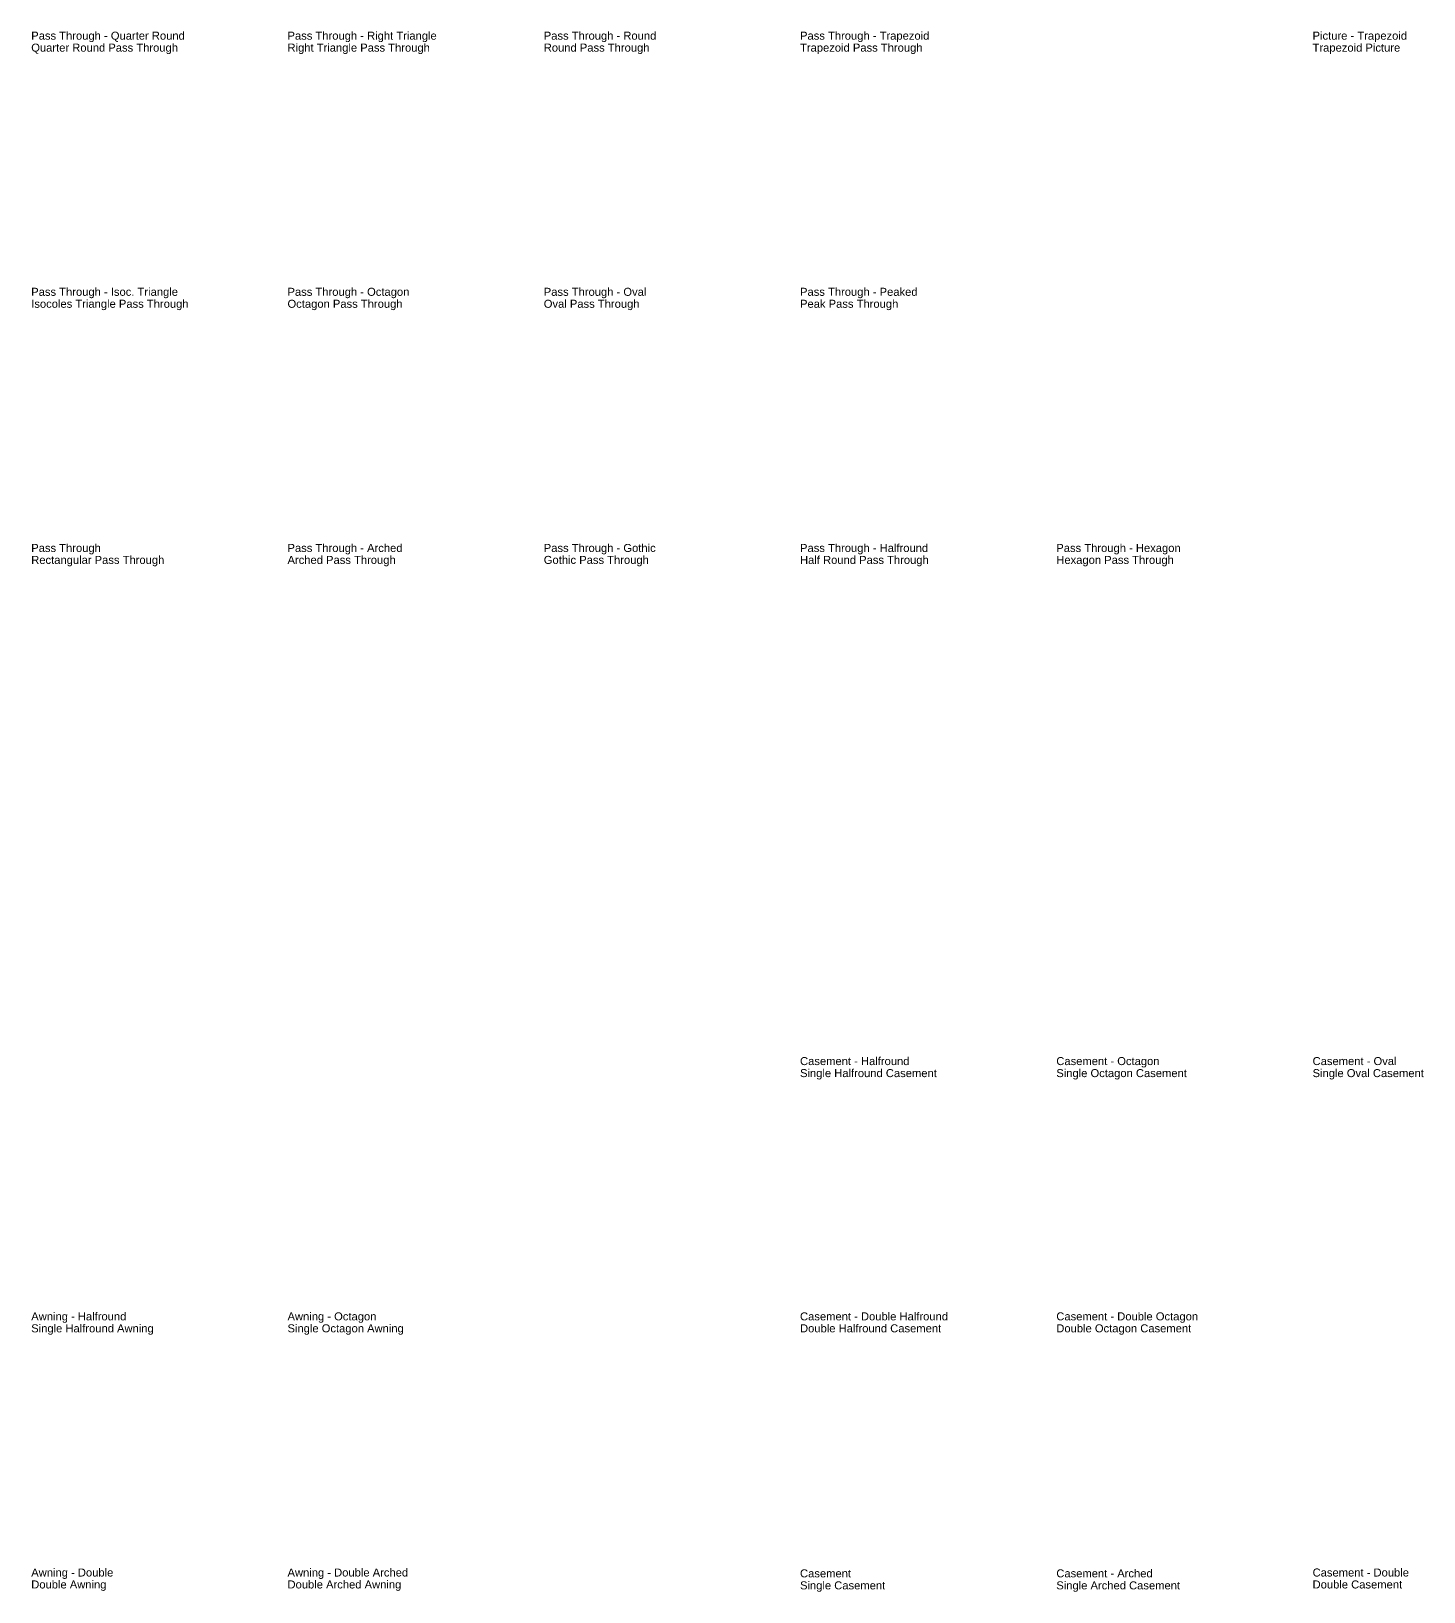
# Model space of a CAD drawing. Header units: millimetres. Extents: x 35 to 84879, y 22 to 29156.
# Drawn here: x 21633 to 41195, y 22 to 21956 of the extents above; entities that cross this region are included whole.
import ezdxf

# ---------------------------------------------------------------- set-up
doc = ezdxf.new("R2010")
doc.units = ezdxf.units.MM
doc.header["$LTSCALE"] = 0.5
doc.styles.add('Titles', font='arial.ttf', dxfattribs={"width": 0.75})

msp = doc.modelspace()

# ---------------------------------------------------------------- texts
at = {"style": 'Titles'}
for s, p in [('Pass Through - Quarter Round', (21633, 21837)), ('Pass Through - Right Triangle', (25233, 21837)), ('Pass Through - Round', (28833, 21837)), ('Pass Through - Trapezoid', (32433, 21837)), ('Picture - Trapezoid', (39633, 21837)), ('Quarter Round Pass Through ', (21633, 21669)), ('Right Triangle Pass Through ', (25233, 21669)), ('Round Pass Through ', (28833, 21669)), ('Trapezoid Pass Through ', (32433, 21669)), ('Trapezoid Picture ', (39633, 21669)), ('Pass Through - Isoc. Triangle', (21633, 18237)), ('Pass Through - Octagon', (25233, 18237)), ('Pass Through - Oval', (28833, 18237)), ('Pass Through - Peaked', (32433, 18237)), ('Isocoles Triangle Pass Through ', (21633, 18069)), ('Octagon Pass Through ', (25233, 18069)), ('Oval Pass Through ', (28833, 18069)), ('Peak Pass Through ', (32433, 18069)), ('Pass Through', (21633, 14637)), ('Pass Through - Arched', (25233, 14637)), ('Pass Through - Gothic', (28833, 14637)), ('Pass Through - Halfround', (32433, 14637)), ('Pass Through - Hexagon', (36033, 14637)), ('Rectangular Pass Through ', (21633, 14469)), ('Arched Pass Through ', (25233, 14469)), ('Gothic Pass Through ', (28833, 14469)), ('Half Round Pass Through ', (32433, 14469)), ('Hexagon Pass Through ', (36033, 14469)), ('Casement - Halfround', (32433, 7425)), ('Casement - Octagon', (36033, 7425)), ('Casement - Oval', (39633, 7425)), ('Single Halfround Casement ', (32433, 7256)), ('Single Octagon Casement ', (36033, 7256)), ('Single Oval Casement ', (39633, 7256)), ('Awning - Halfround', (21633, 3837)), ('Awning - Octagon', (25233, 3837)), ('Casement - Double Halfround', (32433, 3837)), ('Casement - Double Octagon', (36033, 3837)), ('Single Halfround Awning', (21633, 3669)), ('Single Octagon Awning', (25233, 3669)), ('Double Halfround Casement ', (32433, 3669)), ('Double Octagon Casement ', (36033, 3669)), ('Awning - Double', (21633, 237)), ('Awning - Double Arched', (25233, 237)), ('Casement', (32433, 225)), ('Casement - Arched', (36033, 225)), ('Casement - Double', (39633, 237)), ('Double Awning ', (21633, 69)), ('Double Arched Awning ', (25233, 69)), ('Single Casement ', (32433, 56)), ('Single Arched Casement ', (36033, 56)), ('Double Casement ', (39633, 69))]:
    msp.add_text(s, height=112.5, dxfattribs=at).set_placement(p)

doc.saveas('drawing.dxf')
